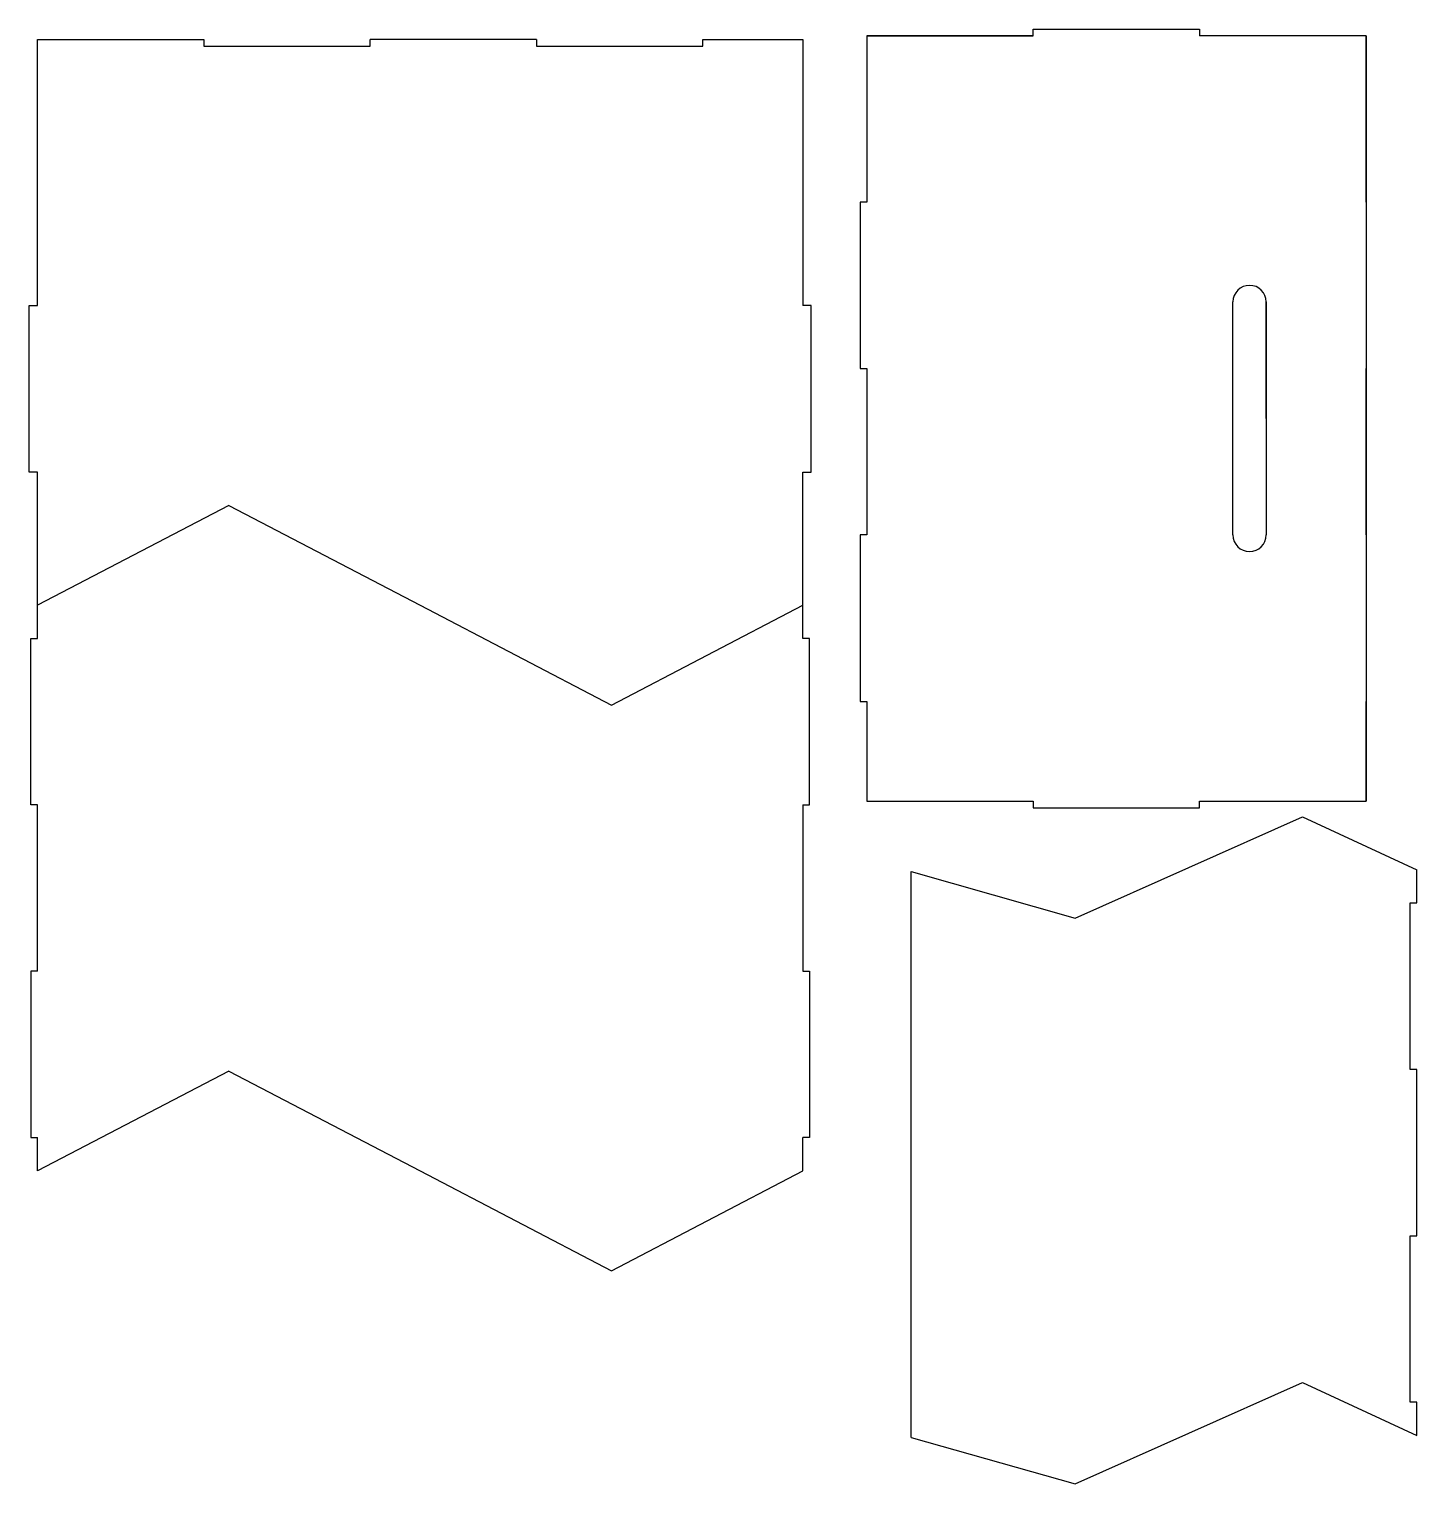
# Model space of a CAD drawing. Header units: millimetres. Extents: x 114 to 948, y 102 to 976.
import ezdxf

# ---------------------------------------------------------------- set-up
doc = ezdxf.new("R2010")
doc.units = ezdxf.units.MM

msp = doc.modelspace()

# ---------------------------------------------------------------- linework, layer by layer
at = {"color": 7, "linetype": 'Continuous', "lineweight": 25}
for p, q in [((617.6, 972.44), (617.6, 872.44)), ((717.6, 972.44), (617.6, 972.44)), ((717.6, 976.44), (817.6, 976.44)), ((717.6, 972.44), (717.6, 976.44)), ((817.6, 976.44), (817.6, 972.44)), ((917.6, 972.44), (817.6, 972.44)), ((917.6, 872.44), (917.6, 972.44)), ((613.6, 872.44), (613.6, 772.44)), ((617.6, 872.44), (613.6, 872.44)), ((613.6, 772.44), (617.6, 772.44)), ((617.6, 772.44), (617.6, 672.44)), ((917.6, 672.44), (917.6, 772.44)), ((613.6, 672.44), (613.6, 572.44)), ((617.6, 672.44), (613.6, 672.44)), ((613.6, 572.44), (617.6, 572.44)), ((617.6, 572.44), (617.6, 512.44)), ((917.6, 512.44), (917.6, 572.44)), ((617.6, 512.44), (717.6, 512.44)), ((717.6, 512.44), (717.6, 508.44)), ((717.6, 508.44), (817.6, 508.44)), ((817.6, 512.44), (917.6, 512.44)), ((817.6, 508.44), (817.6, 512.44)), ((944.2, 451.26), (948.2, 451.26)), ((944.2, 351.26), (944.2, 451.26)), ((948.2, 351.26), (944.2, 351.26)), ((948.2, 251.26), (948.2, 351.26)), ((944.2, 251.26), (948.2, 251.26)), ((944.2, 151.26), (944.2, 251.26)), ((948.2, 151.26), (944.2, 151.26))]:
    msp.add_line(p, q, dxfattribs=at)
for p, q in [((617.6, 972.44), (717.6, 972.44)), ((917.6, 972.44), (917.6, 872.44)), ((917.6, 972.44), (917.6, 872.44)), ((917.6, 972.44), (917.6, 742.44)), ((119.01, 810.23), (119.01, 970.23)), ((119.01, 970.23), (219.01, 970.23)), ((219.01, 970.23), (219.01, 966.23)), ((219.01, 966.23), (319.01, 966.23)), ((319.01, 966.23), (319.01, 970.23)), ((419.01, 970.23), (319.01, 970.23)), ((419.01, 970.23), (419.01, 966.23)), ((419.01, 966.23), (519.01, 966.23)), ((519.01, 970.23), (579.01, 970.23)), ((519.01, 966.23), (519.01, 970.23)), ((579.01, 970.23), (579.01, 810.23)), ((917.6, 872.44), (917.6, 572.44)), ((114.01, 710.23), (114.01, 810.23)), ((114.01, 810.23), (119.01, 810.23)), ((584.01, 810.23), (579.01, 810.23)), ((584.01, 810.23), (579.01, 810.23)), ((584.01, 710.23), (584.01, 810.23)), ((584.01, 710.23), (584.01, 810.23)), ((837.6, 672.44), (837.6, 812.44)), ((857.6, 742.44), (857.6, 812.44)), ((857.6, 812.44), (857.6, 672.44)), ((857.6, 742.44), (857.6, 812.44)), ((917.6, 772.44), (917.6, 672.44)), ((917.6, 772.44), (917.6, 742.44)), ((119.01, 710.23), (114.01, 710.23)), ((119.01, 630.23), (119.01, 710.23)), ((579.01, 710.23), (584.01, 710.23)), ((579.01, 710.23), (584.01, 710.23)), ((579.01, 630.23), (579.01, 710.23)), ((234.01, 690.23), (119.01, 630.23)), ((234.01, 690.23), (349.01, 630.23)), ((119.01, 610.23), (119.01, 630.23)), ((349.01, 630.23), (464.01, 570.23)), ((464.01, 570.23), (579.01, 630.23)), ((579.01, 610.23), (579.01, 630.23)), ((115.01, 510.23), (115.01, 610.23)), ((115.01, 610.23), (119.01, 610.23)), ((583.01, 610.23), (579.01, 610.23)), ((583.01, 610.23), (579.01, 610.23)), ((583.01, 510.23), (583.01, 610.23)), ((583.01, 510.23), (583.01, 610.23)), ((917.6, 572.44), (917.6, 512.44)), ((119.01, 510.23), (115.01, 510.23)), ((119.01, 410.23), (119.01, 510.23)), ((579.01, 510.23), (579.01, 410.23)), ((579.01, 510.23), (583.01, 510.23)), ((579.01, 510.23), (583.01, 510.23)), ((742.8, 442.15), (879.35, 503.09)), ((879.35, 503.09), (948.2, 471.26)), ((644.2, 470.13), (742.8, 442.15)), ((644.2, 130.13), (644.2, 470.13)), ((948.2, 451.26), (948.2, 471.26)), ((119.01, 410.23), (119.01, 460.23)), ((119.01, 410.23), (119.01, 460.23)), ((579.01, 460.23), (579.01, 410.23)), ((119.01, 410.23), (115.01, 410.23)), ((115.01, 410.23), (115.01, 310.23)), ((579.01, 410.23), (583.01, 410.23)), ((579.01, 410.23), (583.01, 410.23)), ((583.01, 410.23), (583.01, 310.23)), ((583.01, 410.23), (583.01, 310.23)), ((234.01, 350.23), (119.01, 290.23)), ((234.01, 350.23), (349.01, 290.23)), ((115.01, 310.23), (119.01, 310.23)), ((119.01, 290.23), (119.01, 310.23)), ((583.01, 310.23), (579.01, 310.23)), ((583.01, 310.23), (579.01, 310.23)), ((579.01, 290.23), (579.01, 310.23)), ((349.01, 290.23), (464.01, 230.23)), ((464.01, 230.23), (579.01, 290.23)), ((742.8, 102.15), (879.35, 163.09)), ((879.35, 163.09), (948.2, 131.26)), ((948.2, 131.26), (948.2, 151.26)), ((644.2, 130.13), (742.8, 102.15))]:
    msp.add_line(p, q)
for centre, start, end in [((847.6, 812.44), 0, 180), ((847.6, 672.44), 180, 0)]:
    msp.add_arc(centre, 10, start, end)

doc.saveas('drawing.dxf')
